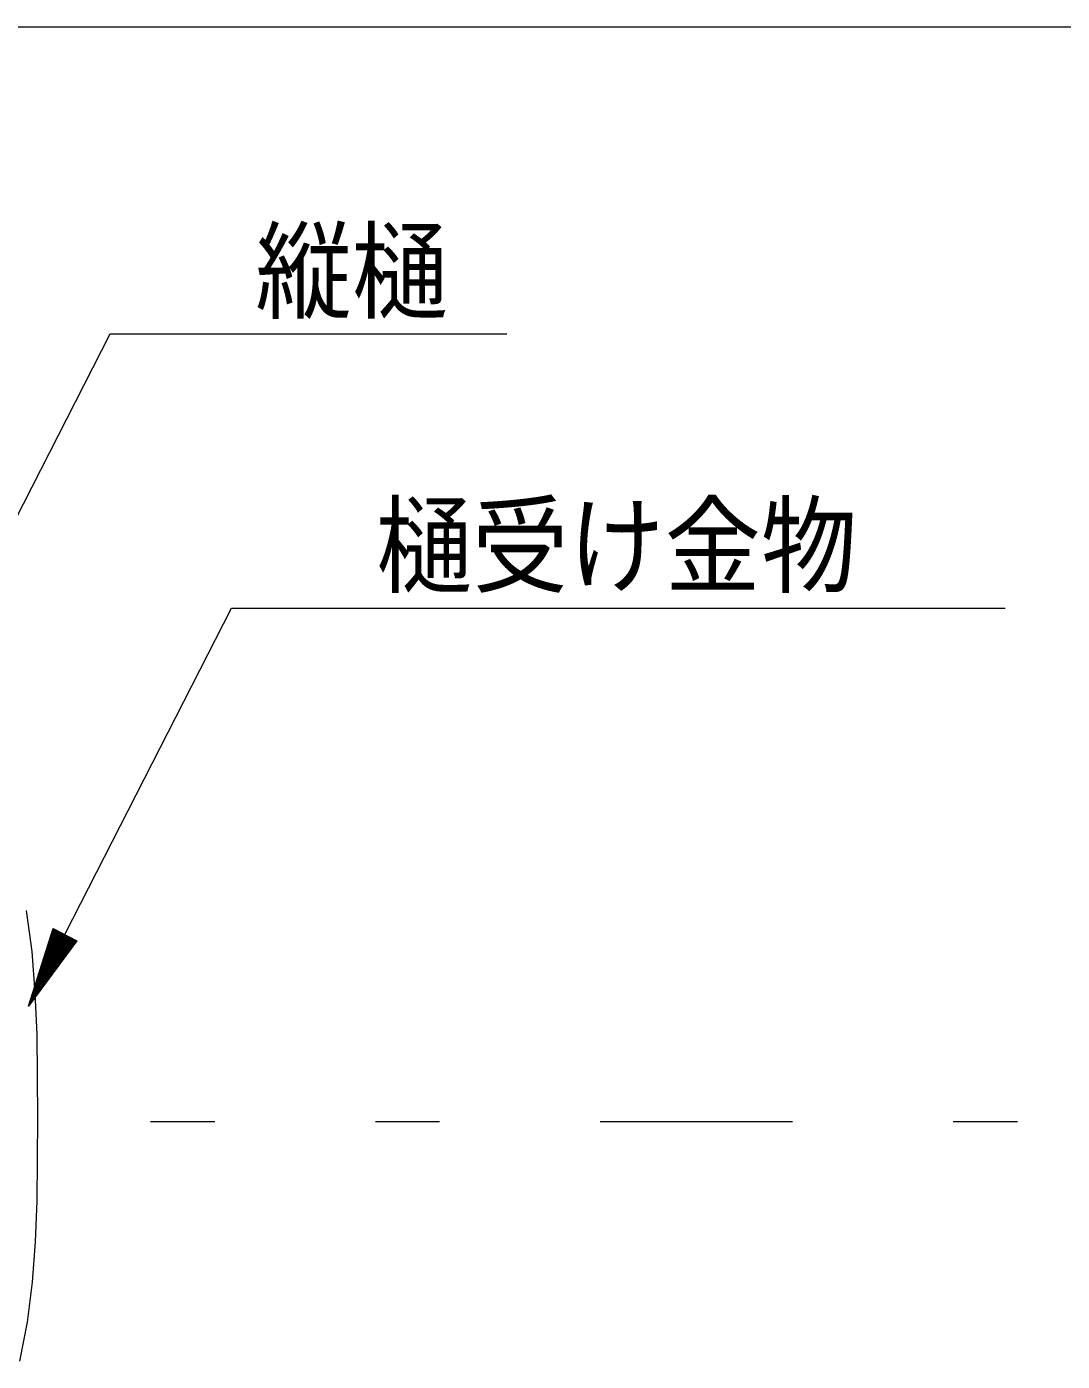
# Model space of a CAD drawing. Units: millimetres, scale not verified. Extents: x -1209 to 1209, y -852 to 852.
# Drawn here: x -746.8 to -650, y -142.6 to -17.9 of the extents above; entities that cross this region are included whole.
import ezdxf
from ezdxf.enums import TextEntityAlignment as Align

# ---------------------------------------------------------------- set-up
doc = ezdxf.new("R2010")
doc.units = ezdxf.units.MM
doc.header["$LTSCALE"] = 3
doc.linetypes.add('USER7', pattern=[25, 6, -5, 2, -5, 2, -5])
for name, color, linetype, lineweight in [('0-1_0-0WAKU', 7, 'Continuous', 18), ('0-3_0-2SUNPO', 7, 'Continuous', 18), ('0-9_0-B', 87, 'Continuous', 18)]:
    doc.layers.add(name, color=color, linetype=linetype, lineweight=lineweight)
doc.styles.add('ＭＳ ゴシック', font='')
doc.styles.get('ＭＳ ゴシック').set_extended_font_data('MS Gothic')

msp = doc.modelspace()

# ---------------------------------------------------------------- linework, layer by layer
at = {"layer": '0-1_0-0WAKU'}
msp.add_line((-1207.057, -17.871), (-0.057, -17.871), dxfattribs=at)
at = {"layer": '0-3_0-2SUNPO'}
for p, q in [((-754.545, -77.073), (-738.986, -46.571)), ((-738.986, -46.571), (-701.907, -46.571)), ((-743.202, -102.691), (-727.644, -72.189)), ((-727.644, -72.189), (-655.337, -72.189)), ((-746.61, -109.372), (-744.316, -102.123)), ((-744.352, -102.238), (-744.091, -102.238)), ((-744.336, -102.188), (-744.189, -102.188)), ((-744.32, -102.138), (-744.287, -102.138)), ((-744.316, -102.123), (-742.089, -103.259)), ((-742.089, -103.259), (-746.61, -109.372)), ((-744.732, -103.437), (-742.221, -103.437)), ((-744.716, -103.387), (-742.184, -103.387)), ((-744.7, -103.337), (-742.147, -103.337)), ((-744.684, -103.287), (-742.11, -103.287)), ((-744.669, -103.237), (-742.131, -103.237)), ((-744.653, -103.187), (-742.229, -103.187)), ((-744.637, -103.137), (-742.327, -103.137)), ((-744.621, -103.087), (-742.425, -103.087)), ((-744.605, -103.037), (-742.523, -103.037)), ((-744.589, -102.987), (-742.621, -102.987)), ((-744.574, -102.937), (-742.719, -102.937)), ((-744.558, -102.887), (-742.817, -102.887)), ((-744.542, -102.838), (-742.915, -102.838)), ((-744.526, -102.788), (-743.013, -102.788)), ((-744.51, -102.738), (-743.111, -102.738)), ((-744.495, -102.688), (-743.209, -102.688)), ((-744.479, -102.638), (-743.307, -102.638)), ((-744.463, -102.588), (-743.405, -102.588)), ((-744.447, -102.538), (-743.503, -102.538)), ((-744.431, -102.488), (-743.601, -102.488)), ((-744.415, -102.438), (-743.699, -102.438)), ((-744.4, -102.388), (-743.797, -102.388)), ((-744.384, -102.338), (-743.895, -102.338)), ((-744.368, -102.288), (-743.993, -102.288)), ((-745.128, -104.688), (-743.146, -104.688)), ((-745.112, -104.638), (-743.109, -104.638)), ((-745.096, -104.588), (-743.072, -104.588)), ((-745.08, -104.538), (-743.035, -104.538)), ((-745.064, -104.488), (-742.998, -104.488)), ((-745.048, -104.438), (-742.961, -104.438)), ((-745.033, -104.387), (-742.924, -104.387)), ((-745.017, -104.337), (-742.887, -104.337)), ((-745.001, -104.287), (-742.85, -104.287)), ((-744.985, -104.237), (-742.813, -104.237)), ((-744.969, -104.187), (-742.776, -104.187)), ((-744.954, -104.137), (-742.739, -104.137)), ((-744.938, -104.087), (-742.702, -104.087)), ((-744.922, -104.037), (-742.665, -104.037)), ((-744.906, -103.987), (-742.628, -103.987)), ((-744.89, -103.937), (-742.591, -103.937)), ((-744.874, -103.887), (-742.554, -103.887)), ((-744.859, -103.837), (-742.517, -103.837)), ((-744.843, -103.787), (-742.48, -103.787)), ((-744.827, -103.737), (-742.443, -103.737)), ((-744.811, -103.687), (-742.406, -103.687)), ((-744.795, -103.637), (-742.369, -103.637)), ((-744.779, -103.587), (-742.332, -103.587)), ((-744.764, -103.537), (-742.295, -103.537)), ((-744.748, -103.487), (-742.258, -103.487)), ((-745.523, -105.937), (-744.07, -105.937)), ((-745.508, -105.887), (-744.033, -105.887)), ((-745.492, -105.837), (-743.996, -105.837)), ((-745.476, -105.787), (-743.959, -105.787)), ((-745.46, -105.737), (-743.922, -105.737)), ((-745.444, -105.687), (-743.885, -105.687)), ((-745.428, -105.637), (-743.848, -105.637)), ((-745.413, -105.587), (-743.811, -105.587)), ((-745.397, -105.538), (-743.774, -105.538)), ((-745.381, -105.488), (-743.737, -105.488)), ((-745.365, -105.438), (-743.7, -105.438)), ((-745.349, -105.388), (-743.663, -105.388)), ((-745.333, -105.338), (-743.626, -105.338)), ((-745.317, -105.288), (-743.589, -105.288)), ((-745.302, -105.238), (-743.552, -105.238)), ((-745.286, -105.188), (-743.515, -105.188)), ((-745.27, -105.138), (-743.479, -105.138)), ((-745.254, -105.088), (-743.441, -105.088)), ((-745.238, -105.038), (-743.404, -105.038)), ((-745.222, -104.988), (-743.368, -104.988)), ((-745.207, -104.938), (-743.33, -104.938)), ((-745.191, -104.888), (-743.294, -104.888)), ((-745.175, -104.838), (-743.257, -104.838)), ((-745.159, -104.788), (-743.22, -104.788)), ((-745.143, -104.738), (-743.183, -104.738)), ((-745.919, -107.188), (-744.995, -107.188)), ((-745.903, -107.138), (-744.958, -107.138)), ((-745.887, -107.087), (-744.921, -107.087)), ((-745.871, -107.037), (-744.884, -107.037)), ((-745.856, -106.987), (-744.847, -106.987)), ((-745.84, -106.937), (-744.81, -106.937)), ((-745.824, -106.887), (-744.773, -106.887)), ((-745.808, -106.837), (-744.736, -106.837)), ((-745.792, -106.787), (-744.699, -106.787)), ((-745.776, -106.737), (-744.662, -106.737)), ((-745.761, -106.687), (-744.625, -106.687)), ((-745.745, -106.637), (-744.588, -106.637)), ((-745.729, -106.587), (-744.551, -106.587)), ((-745.713, -106.537), (-744.514, -106.537)), ((-745.697, -106.487), (-744.477, -106.487)), ((-745.682, -106.437), (-744.44, -106.437)), ((-745.666, -106.387), (-744.403, -106.387)), ((-745.65, -106.337), (-744.366, -106.337)), ((-745.634, -106.287), (-744.329, -106.287)), ((-745.618, -106.237), (-744.292, -106.237)), ((-745.602, -106.187), (-744.255, -106.187)), ((-745.587, -106.137), (-744.218, -106.137)), ((-745.571, -106.087), (-744.181, -106.087)), ((-745.555, -106.037), (-744.144, -106.037)), ((-745.539, -105.987), (-744.107, -105.987)), ((-746.315, -108.437), (-745.919, -108.437)), ((-746.299, -108.387), (-745.882, -108.387)), ((-746.283, -108.337), (-745.845, -108.337)), ((-746.267, -108.287), (-745.808, -108.287)), ((-746.251, -108.238), (-745.771, -108.238)), ((-746.236, -108.188), (-745.734, -108.188)), ((-746.22, -108.138), (-745.697, -108.138)), ((-746.204, -108.088), (-745.66, -108.088)), ((-746.188, -108.038), (-745.624, -108.038)), ((-746.172, -107.988), (-745.586, -107.988)), ((-746.156, -107.938), (-745.55, -107.938)), ((-746.141, -107.888), (-745.513, -107.888)), ((-746.125, -107.838), (-745.475, -107.838)), ((-746.109, -107.788), (-745.439, -107.788)), ((-746.093, -107.738), (-745.402, -107.738)), ((-746.077, -107.688), (-745.365, -107.688)), ((-746.061, -107.638), (-745.328, -107.638)), ((-746.046, -107.588), (-745.291, -107.588)), ((-746.03, -107.538), (-745.254, -107.538)), ((-746.014, -107.488), (-745.217, -107.488)), ((-745.998, -107.438), (-745.18, -107.438)), ((-745.982, -107.388), (-745.143, -107.388)), ((-745.966, -107.338), (-745.106, -107.338)), ((-745.951, -107.288), (-745.069, -107.288)), ((-745.935, -107.238), (-745.032, -107.238)), ((-746.6, -109.337), (-746.585, -109.337)), ((-746.584, -109.287), (-746.548, -109.287)), ((-746.568, -109.237), (-746.511, -109.237)), ((-746.552, -109.187), (-746.474, -109.187)), ((-746.536, -109.137), (-746.437, -109.137)), ((-746.52, -109.087), (-746.4, -109.087)), ((-746.505, -109.037), (-746.363, -109.037)), ((-746.489, -108.987), (-746.326, -108.987)), ((-746.473, -108.937), (-746.289, -108.937)), ((-746.457, -108.887), (-746.252, -108.887)), ((-746.441, -108.837), (-746.215, -108.837)), ((-746.425, -108.787), (-746.178, -108.787)), ((-746.41, -108.737), (-746.141, -108.737)), ((-746.394, -108.687), (-746.104, -108.687)), ((-746.378, -108.637), (-746.067, -108.637)), ((-746.362, -108.587), (-746.03, -108.587)), ((-746.346, -108.537), (-745.993, -108.537)), ((-746.33, -108.487), (-745.956, -108.487))]:
    msp.add_line(p, q, dxfattribs=at)
at = {"layer": '0-3_0-2SUNPO', "linetype": 'USER7'}
msp.add_line((-918.192, -120.136), (-448.715, -120.136), dxfattribs=at)
at = {"layer": '0-9_0-B'}
msp.add_lwpolyline([(-747.423, -142.553), (-746.716, -138.89), (-746.242, -135.166), (-745.954, -131.389), (-745.806, -127.568), (-745.752, -123.711), (-745.744, -119.828), (-745.753, -115.928), (-745.811, -112.023), (-745.97, -108.128), (-746.28, -104.258), (-746.791, -100.425)], dxfattribs=at)

# ---------------------------------------------------------------- texts
at = {"layer": '0-3_0-2SUNPO', "style": 'ＭＳ ゴシック', "width": 0.9}
for s, p in [('縦樋', (-725.393, -46.571)), ('樋受け金物', (-714.133, -72.189))]:
    msp.add_text(s, height=7.326, dxfattribs=at).set_placement(p, align=Align.BOTTOM_LEFT)

doc.saveas('drawing.dxf')
